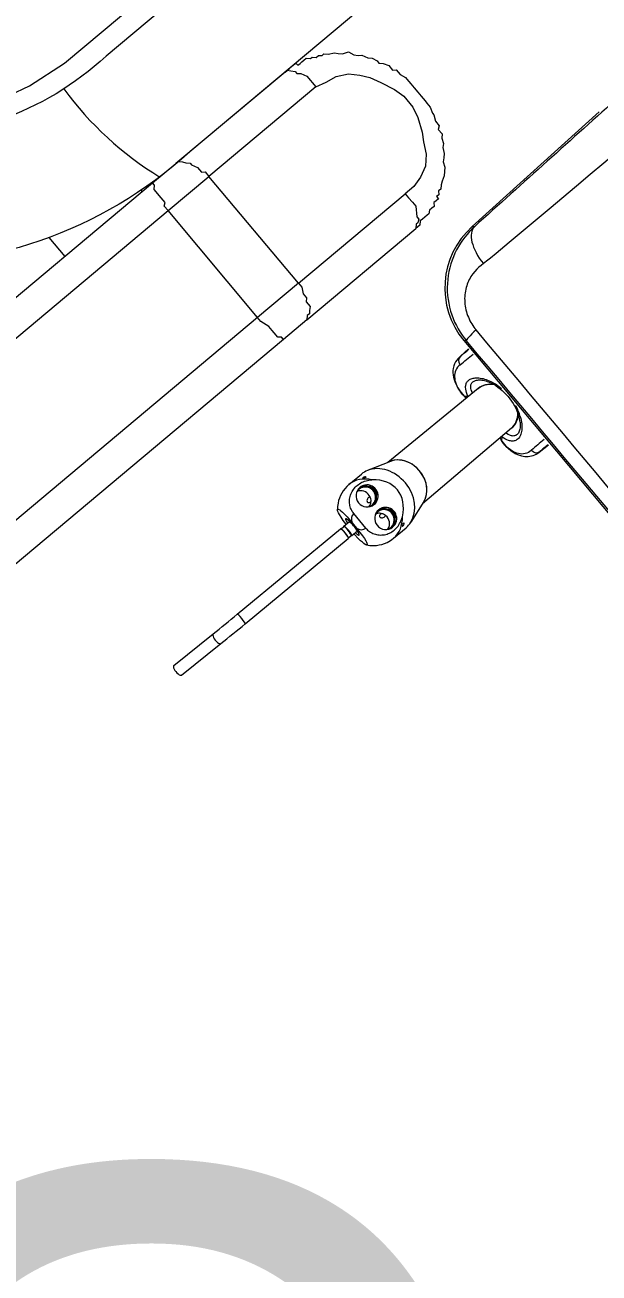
# Model space of a CAD drawing. Header units: metres. Extents: x 2999 to 3109, y 1752 to 1796.
# Drawn here: x 3008.227 to 3008.4077, y 1761.1783 to 1761.5707 of the extents above; entities that cross this region are included whole.
import ezdxf

# ---------------------------------------------------------------- set-up
doc = ezdxf.new("R2010")
doc.units = ezdxf.units.M
doc.layers.add('PAREDES', color=7, linetype='Continuous')
doc.styles.add('PADRAO MK', font='')
doc.styles.get('PADRAO MK').set_extended_font_data('AvantGarde Bk BT')

msp = doc.modelspace()

# ---------------------------------------------------------------- linework, layer by layer
at = {"layer": 'PAREDES', "color": 253, "lineweight": 0}
for p, q in [((3008.36772956453, 1761.50736927916), (3008.407656952384, 1761.54345176109)), ((3008.263499749082, 1761.518756465888), (3008.263878506664, 1761.518304023884)), ((3008.234473306976, 1761.503865689755), (3008.2395023101, 1761.497897719451)), ((3008.368443100671, 1761.507321709732), (3008.36772956453, 1761.50736927916)), ((3008.363797566654, 1761.466394870414), (3008.366605719583, 1761.468880010214)), ((3008.364011418584, 1761.466575844692), (3008.366609641743, 1761.468875134862)), ((3008.365135056973, 1761.471513251216), (3008.474482411902, 1761.340893195721)), ((3008.36592931465, 1761.471460345691), (3008.365135056973, 1761.471513251216)), ((3008.374441725566, 1761.457757686568), (3008.374418428639, 1761.457756610602)), ((3008.36963280386, 1761.456482954291), (3008.34118377697, 1761.433200700449)), ((3008.363809016088, 1761.455725087902), (3008.365125919448, 1761.454144764674)), ((3008.382207282476, 1761.448438612112), (3008.382198990087, 1761.448402497706)), ((3008.380086292095, 1761.443938579241), (3008.352056745521, 1761.420153526873)), ((3008.37701362565, 1761.439880119286), (3008.378291205051, 1761.438347150525)), ((3008.388784088393, 1761.436412202356), (3008.391734582002, 1761.438726169182)), ((3008.389000643614, 1761.436589947438), (3008.391730679431, 1761.438731021134)), ((3008.342002182692, 1761.43352723407), (3008.334831409298, 1761.430666561655)), ((3008.328954872086, 1761.426241613327), (3008.33285962031, 1761.429495711146)), ((3008.335859598551, 1761.420818721043), (3008.335788617401, 1761.420765070662)), ((3008.352526034943, 1761.420900517706), (3008.348419557643, 1761.414363249521)), ((3008.327333569576, 1761.413194058882), (3008.3291077138, 1761.41466147703)), ((3008.327921247767, 1761.413881400409), (3008.328015070247, 1761.413757725389)), ((3008.32995138061, 1761.414200406615), (3008.331317558623, 1761.412547150485)), ((3008.334263068363, 1761.412506548239), (3008.330473107727, 1761.417093148631)), ((3008.338994211962, 1761.417035308412), (3008.338991009977, 1761.417032667699)), ((3008.293769623961, 1761.385432815195), (3008.32626811352, 1761.412312788408)), ((3008.326458062559, 1761.412309901006), (3008.326320937389, 1761.412324613204)), ((3008.326491286938, 1761.412302731351), (3008.327353100145, 1761.413015553862)), ((3008.327300796628, 1761.41300691079), (3008.327312096912, 1761.41314440341)), ((3008.328786522757, 1761.409494797226), (3008.328775222472, 1761.409357304606)), ((3008.328785786238, 1761.409528765801), (3008.329647599446, 1761.410241588311)), ((3008.329629350426, 1761.410191885367), (3008.329766475596, 1761.410177173169)), ((3008.329819319054, 1761.410188974564), (3008.331593369679, 1761.411656314356)), ((3008.330500538925, 1761.410752406002), (3008.330578148897, 1761.410665782889)), ((3008.343007270399, 1761.409379931601), (3008.346912018622, 1761.41263402942)), ((3008.29625518624, 1761.382427574165), (3008.328753749809, 1761.409307649134)), ((3008.343007363999, 1761.409380009957), (3008.342958176177, 1761.409339310419)), ((3008.273818419198, 1761.369358796402), (3008.286208638942, 1761.379277366954)), ((3008.276255490239, 1761.366314115552), (3008.288645709984, 1761.376232686104))]:
    msp.add_line(p, q, dxfattribs=at)
for points in [[(3008.658473106204, 1761.914705990394), (3008.527747021538, 1761.791364141494), (3008.252525751375, 1761.560965235303, -0.4350229452937305), (3008.112958446694, 1761.571224476792), (3008.048783356064, 1761.647884345748)], [(3008.677747810731, 1761.883359365524, -0.00218350210216582), (3008.554621267147, 1761.761696600187), (3008.2789058487, 1761.530884022392, -0.431665861156817), (3008.08205066734, 1761.545831748159)]]:
    msp.add_lwpolyline(points, format="xyb", dxfattribs=at)
for points in [[(3008.239467854356, 1761.558695675614), (3008.370720074915, 1761.6685722416)], [(3008.140851525247, 1761.568596676911), (3008.151084985061, 1761.558915481718), (3008.162150204411, 1761.551147122233), (3008.174912149851, 1761.545711563095), (3008.18826470793, 1761.543203501809), (3008.201999938764, 1761.54314472945), (3008.215968146761, 1761.545714063755), (3008.228406191804, 1761.551564446525), (3008.239467854356, 1761.558695675614)], [(3008.308837851518, 1761.555941317947), (3008.310089575692, 1761.556989187105), (3008.310804846649, 1761.557587969481), (3008.311520117606, 1761.558186751857), (3008.312235388562, 1761.558785534233), (3008.312834170938, 1761.558070263276), (3008.313549441895, 1761.558669045652), (3008.314085895113, 1761.559118132434), (3008.31480116607, 1761.55971691481), (3008.315516437026, 1761.560315697186), (3008.316830490359, 1761.560199208605), (3008.317366943576, 1761.560648295387), (3008.318680996909, 1761.560531806806), (3008.319396267866, 1761.561130589182), (3008.320560625604, 1761.561192918341), (3008.321097078822, 1761.561642005123), (3008.322411132155, 1761.561525516542), (3008.324440456444, 1761.562007810337), (3008.325575692038, 1761.561741626162), (3008.32688974537, 1761.561625137582), (3008.328769374066, 1761.562286249116), (3008.330503392035, 1761.561304793984), (3008.331817445368, 1761.561188305404), (3008.332981803107, 1761.561250634562), (3008.334894638815, 1761.560418875024), (3008.336208692148, 1761.560302386444), (3008.337793014523, 1761.559499749051), (3008.338391796899, 1761.558784478095), (3008.339705850232, 1761.558667989514), (3008.341468990347, 1761.558015047716), (3008.342666555098, 1761.556584505802), (3008.343830912837, 1761.556646834961), (3008.345028477589, 1761.555216293047), (3008.346762495558, 1761.554234837916), (3008.347211582341, 1761.553698384698), (3008.348409147092, 1761.552267842785), (3008.34945701625, 1761.55101611861), (3008.350654581002, 1761.549585576697)], [(3008.308837851518, 1761.555941317947), (3008.274504845595, 1761.527199763902)], [(3008.308837851518, 1761.555941317947), (3008.309553122475, 1761.556540100323), (3008.310688358069, 1761.556273916148), (3008.312002411401, 1761.556157427568), (3008.312601193777, 1761.555442156611), (3008.313765551516, 1761.555504485769), (3008.315678387224, 1761.554672726232), (3008.316875951976, 1761.553242184318), (3008.317325038758, 1761.552705731101), (3008.31852260351, 1761.551275189187)], [(3008.31852260351, 1761.551275189187), (3008.321803651974, 1761.55280535214), (3008.324935004843, 1761.554514332832), (3008.328814835683, 1761.555329224829), (3008.332428482348, 1761.555008881232), (3008.335505675795, 1761.554239450853), (3008.339002833879, 1761.552605053923), (3008.343277592078, 1761.55040508163), (3008.346238296945, 1761.548321597919), (3008.349082513231, 1761.544924060874), (3008.350612676184, 1761.541643012411), (3008.352026350556, 1761.537047910614), (3008.352421277916, 1761.534033046325), (3008.353236169912, 1761.530153215486), (3008.353065521909, 1761.526360751081), (3008.351431124979, 1761.522863592998), (3008.349347641267, 1761.519902888131), (3008.346665375179, 1761.517657454221)], [(3008.31852260351, 1761.551275189187), (3008.284904868544, 1761.523132417518)], [(3008.350654581002, 1761.549585576697), (3008.35170245016, 1761.548333852523), (3008.352900014912, 1761.546903310609), (3008.353498797288, 1761.546188039652), (3008.354546666446, 1761.544936315478), (3008.35520777798, 1761.543056686783), (3008.355656864762, 1761.542520233565), (3008.356139158557, 1761.540490909276), (3008.357336723309, 1761.539060367362), (3008.357070539134, 1761.537925131769), (3008.358268103886, 1761.536494589855), (3008.358151615305, 1761.535180536523), (3008.358663031246, 1761.533479725566), (3008.358546542665, 1761.532165672234), (3008.358879140867, 1761.530315165684), (3008.358762652286, 1761.529001112351), (3008.358646163705, 1761.527687059018), (3008.359157579645, 1761.525986248062), (3008.359041091064, 1761.524672194729), (3008.358924602484, 1761.523358141397), (3008.358271660685, 1761.521595001282), (3008.358005476511, 1761.520459765689), (3008.35788898793, 1761.519145712356), (3008.357173716973, 1761.51854692998), (3008.357236046131, 1761.517382572241), (3008.356520775174, 1761.516783789865), (3008.357119557551, 1761.516068518908), (3008.356404286594, 1761.515469736533), (3008.355689015637, 1761.514870954157), (3008.355751344795, 1761.513706596418), (3008.355036073839, 1761.513107814042), (3008.354320802882, 1761.512509031666), (3008.354054618707, 1761.511373796073), (3008.35351816549, 1761.510924709291), (3008.352802894533, 1761.510325926915), (3008.352087623576, 1761.509727144539), (3008.35137235262, 1761.509128362163), (3008.351255864039, 1761.50781430883), (3008.350004139864, 1761.506766439672)], [(3008.417657551638, 1761.534656423095), (3008.41343881383, 1761.530991778547), (3008.409179809458, 1761.527331353464), (3008.404891117914, 1761.523681098975), (3008.400584272973, 1761.520044780251), (3008.391981885424, 1761.512839034091), (3008.37933236103, 1761.502292984007), (3008.375261058664, 1761.498908570871), (3008.373496760296, 1761.497460578548), (3008.372606821214, 1761.496746458246), (3008.371255220029, 1761.4956964063)], [(3008.267173318289, 1761.521062244548), (3008.274504845595, 1761.527199763902)], [(3008.274504845595, 1761.527199763902), (3008.275220116552, 1761.527798546278), (3008.276534169885, 1761.527682057697), (3008.277669405478, 1761.527415873522), (3008.278983458811, 1761.527299384941), (3008.279432545593, 1761.526762931724), (3008.281345381301, 1761.525931172186), (3008.282542946053, 1761.524500630273), (3008.283707303792, 1761.524562959431), (3008.284904868544, 1761.523132417518)], [(3008.151478241039, 1761.424209195239), (3008.267173318289, 1761.521062244548)], [(3008.272029991323, 1761.512354334751), (3008.270832426571, 1761.513784876664), (3008.271098610746, 1761.514920112258), (3008.269901045994, 1761.516350654171), (3008.268703481242, 1761.517781196085), (3008.26825439446, 1761.518317649302), (3008.267655612084, 1761.519032920259), (3008.267772100665, 1761.520346973591), (3008.267173318289, 1761.521062244548)], [(3008.272029991323, 1761.512354334751), (3008.284904868544, 1761.523132417518)], [(3008.313047640213, 1761.489514682552), (3008.284904868544, 1761.523132417518)], [(3008.313047640213, 1761.489514682552), (3008.346665375179, 1761.517657454221)], [(3008.346665375179, 1761.517657454221), (3008.347713244337, 1761.516405730047), (3008.348910809089, 1761.514975188133), (3008.349958678247, 1761.513723463959), (3008.350324483462, 1761.510380086337), (3008.350923265838, 1761.50966481538), (3008.350657081663, 1761.508529579787), (3008.350120628445, 1761.508080493005), (3008.350004139864, 1761.506766439672)], [(3008.15705018503, 1761.416100067817), (3008.272029991323, 1761.512354334751)], [(3008.300172762993, 1761.478736599785), (3008.272029991323, 1761.512354334751)], [(3008.315671133942, 1761.478024885627), (3008.350004139864, 1761.506766439672)], [(3008.368443100671, 1761.507321709732), (3008.367639176208, 1761.506561035179), (3008.366858730798, 1761.505756815425), (3008.366104810715, 1761.504909690287), (3008.365380383876, 1761.504020393181), (3008.364688663096, 1761.50309022073), (3008.364032689234, 1761.502120484796), (3008.363415416101, 1761.501112981557), (3008.362839851933, 1761.500069632344), (3008.362308609902, 1761.498992545157), (3008.361824306463, 1761.497884109327), (3008.361389374144, 1761.496746838807), (3008.36100606917, 1761.495583458153), (3008.360676397458, 1761.494396800761), (3008.360402161408, 1761.493189848049), (3008.360185021954, 1761.491965940593), (3008.360026335295, 1761.490728402656), (3008.359927288949, 1761.489480855077), (3008.359888640545, 1761.488226956806), (3008.35991095182, 1761.486970600791), (3008.359994428632, 1761.485715819847), (3008.360138834983, 1761.484466794275), (3008.360343618169, 1761.483227797442), (3008.360607717244, 1761.482003234423), (3008.360929594569, 1761.480797509227), (3008.361307235816, 1761.479615024789), (3008.361738103163, 1761.478460143801), (3008.362219151616, 1761.477336883971), (3008.362746793096, 1761.47624924616), (3008.363317045539, 1761.475200941207), (3008.363925372902, 1761.474195295786), (3008.364567001866, 1761.47323515935), (3008.365236789058, 1761.47232287257), (3008.36592931465, 1761.471460345691)], [(3008.371255239618, 1761.4956963829), (3008.370539878787, 1761.495162039118), (3008.369840426178, 1761.494574747776), (3008.369162765131, 1761.493929762955), (3008.368514070872, 1761.493222982433), (3008.367902379539, 1761.492451462486), (3008.367336473937, 1761.491613839621), (3008.367073478555, 1761.491170284919), (3008.366825316514, 1761.490710532484), (3008.366593163229, 1761.490234889722), (3008.3663779906, 1761.489743812062), (3008.366180910929, 1761.489237872468), (3008.366002958158, 1761.488717737501), (3008.365845095499, 1761.488184253304), (3008.365708227394, 1761.487638336216), (3008.365593199519, 1761.487080972779), (3008.365500806405, 1761.486513305713), (3008.365431717424, 1761.485936532156), (3008.365386504005, 1761.485351966251), (3008.365365764788, 1761.484760984715), (3008.365369781711, 1761.484165057333), (3008.365398883511, 1761.483565693066), (3008.365453187793, 1761.482964462922), (3008.365532807814, 1761.482363133261), (3008.365637564065, 1761.481763344754), (3008.365767198682, 1761.481166831674), (3008.365921348231, 1761.480575359311), (3008.366099371757, 1761.479990739226), (3008.366300601093, 1761.479414720398), (3008.366524149318, 1761.478849027873), (3008.366768937962, 1761.478295425339), (3008.367033693736, 1761.477755433796), (3008.367317064994, 1761.477230667841), (3008.3676174465, 1761.476722569583), (3008.367933057789, 1761.476232315039), (3008.368262149949, 1761.475760947447), (3008.368602599669, 1761.475309196622), (3008.368952339129, 1761.474877440843)], [(3008.313047640213, 1761.489514682552), (3008.300172762993, 1761.478736599785)], [(3008.313047640213, 1761.489514682552), (3008.314095509371, 1761.488262958377), (3008.314577803167, 1761.486233634088), (3008.315625672325, 1761.484981909914), (3008.315509183744, 1761.483667856581), (3008.316706748496, 1761.482237314668), (3008.316590259915, 1761.480923261335), (3008.316502893479, 1761.479937721335), (3008.315787622523, 1761.479338938959), (3008.315671133942, 1761.478024885627)], [(3008.300172762993, 1761.478736599785), (3008.185192956699, 1761.382482332851)], [(3008.308339606635, 1761.471887366273), (3008.307740824259, 1761.47260263723), (3008.306576466521, 1761.472540308072), (3008.305378901769, 1761.473970849985), (3008.304780119393, 1761.474686120942), (3008.303732250235, 1761.475937845116), (3008.30122063215, 1761.47748487561), (3008.300172762993, 1761.478736599785)], [(3008.315671133942, 1761.478024885627), (3008.308339606635, 1761.471887366273)], [(3008.308339606635, 1761.471887366273), (3008.192644529385, 1761.375034316964)], [(3008.363797566654, 1761.466394870414), (3008.363304703732, 1761.465912985154), (3008.362869749421, 1761.465390070076), (3008.362497168234, 1761.464830300392), (3008.362190682511, 1761.464239498542), (3008.362042885338, 1761.463881874062), (3008.361918711277, 1761.463517519458), (3008.361818312764, 1761.463148154291), (3008.36174118269, 1761.462775144985), (3008.361658802928, 1761.462089499359), (3008.361647826581, 1761.461403373071), (3008.361706892138, 1761.460689677537), (3008.361831453969, 1761.459983888827), (3008.362015382627, 1761.459287243537), (3008.362253373542, 1761.458599042082), (3008.362540365973, 1761.457919624771), (3008.36287328416, 1761.457245819778), (3008.363249189536, 1761.456576002883), (3008.363665574489, 1761.455908035065)], [(3008.363947286794, 1761.463919396394), (3008.363502242049, 1761.463519211001), (3008.363122674746, 1761.463091774339), (3008.362808082192, 1761.462639968883), (3008.362557622124, 1761.462166512235), (3008.362370132305, 1761.461673933733), (3008.362244248052, 1761.461164434043), (3008.362178402239, 1761.460639885163), (3008.362170992908, 1761.460102010536), (3008.362220126402, 1761.459551931222), (3008.362324326989, 1761.458990839551), (3008.362481714048, 1761.458419270516), (3008.362690898893, 1761.457837932132), (3008.362950146719, 1761.457246804882), (3008.363258273422, 1761.45664597207), (3008.363613787955, 1761.456034742664), (3008.363809016088, 1761.455725087902)], [(3008.366412167121, 1761.454032625737), (3008.366171979116, 1761.454592427781), (3008.365969532428, 1761.455153736732), (3008.365812173165, 1761.455712911817), (3008.365707987477, 1761.456265618416), (3008.365665298718, 1761.456806287731), (3008.365669614817, 1761.457070025775), (3008.365692569506, 1761.457328233784), (3008.365734970282, 1761.457579757003), (3008.365797772663, 1761.45782364419), (3008.365881897336, 1761.458058795545), (3008.365987999432, 1761.458284048156), (3008.366116753669, 1761.458498215712), (3008.366268662811, 1761.458700127146), (3008.366444190444, 1761.458888658188), (3008.366643273384, 1761.45906236299), (3008.366866312105, 1761.45922038284), (3008.367112879922, 1761.459361325775), (3008.367382865787, 1761.459484183459), (3008.367675814734, 1761.45958797804), (3008.367990799457, 1761.459671535245), (3008.36832718869, 1761.459734087822), (3008.368684007255, 1761.45977489901), (3008.369060034009, 1761.459793145531), (3008.369454211073, 1761.45978837958), (3008.369865008222, 1761.459759956925), (3008.370291004077, 1761.459707483645), (3008.370730846922, 1761.459630862934), (3008.371182638686, 1761.459529699803), (3008.371644851352, 1761.459404108044), (3008.372115730526, 1761.459254091538), (3008.372593595825, 1761.459079755921), (3008.373076668918, 1761.458881323829), (3008.373563432687, 1761.458659276367), (3008.374051936848, 1761.458413851414), (3008.374540738291, 1761.458145631833), (3008.375028221954, 1761.457855215728), (3008.375512659583, 1761.457543146247), (3008.375992756093, 1761.457210209765), (3008.37646697043, 1761.456857106141), (3008.37693387473, 1761.456484590195)], [(3008.367830804524, 1761.455008495201), (3008.367612606905, 1761.455502094072), (3008.367442132684, 1761.455994213603), (3008.367328904564, 1761.456479373646), (3008.367282234045, 1761.45695044469), (3008.367286907849, 1761.457178384685), (3008.36731150443, 1761.457399640959), (3008.367357096843, 1761.457613121869), (3008.367424605772, 1761.457817727617), (3008.367514803882, 1761.458012154891), (3008.367628159105, 1761.458195084067), (3008.367765232971, 1761.458365273876), (3008.367926262686, 1761.458521490139), (3008.368111352679, 1761.458662467118), (3008.368320489846, 1761.458787079477), (3008.368553208324, 1761.458893982052), (3008.368809240351, 1761.458982353707), (3008.369087810985, 1761.459051028322), (3008.369387949394, 1761.459099073779), (3008.36970888719, 1761.459125886628), (3008.370049176851, 1761.459130533679), (3008.37040781492, 1761.459112692283), (3008.370783138395, 1761.459071686651), (3008.371173760727, 1761.459007271419), (3008.371578103824, 1761.458919239868), (3008.371994398048, 1761.458807423922)], [(3008.36963224226, 1761.456482484154), (3008.370135835916, 1761.456850573294), (3008.370681844119, 1761.457164383315), (3008.371260859079, 1761.457418227506), (3008.371867312809, 1761.45761038979), (3008.37249484286, 1761.457739722773), (3008.373138279647, 1761.457806316454), (3008.373791402262, 1761.457810375689), (3008.374449422071, 1761.457752866569)], [(3008.371993764645, 1761.458807610053), (3008.372431075666, 1761.458668216501), (3008.372861888562, 1761.458509771919), (3008.37332038737, 1761.458318825838), (3008.373770886178, 1761.45810948179), (3008.374458687978, 1761.457748644002), (3008.375151215363, 1761.45733481013), (3008.375841742519, 1761.456870309482), (3008.376524105237, 1761.456357941502), (3008.377192380923, 1761.455800787503), (3008.377841154167, 1761.455202273781), (3008.378465457964, 1761.454566241811), (3008.379060906502, 1761.453896979808), (3008.379623113966, 1761.453198775986), (3008.380148517353, 1761.452476647166), (3008.380633573248, 1761.451735586767), (3008.38107539778, 1761.45098094135), (3008.381471437957, 1761.450218613052), (3008.381819460762, 1761.449454692284), (3008.382117716422, 1761.448695833192), (3008.38236490792, 1761.447948909746)], [(3008.363993013407, 1761.455435124282), (3008.364396921512, 1761.454924304274), (3008.364846682603, 1761.454395793172), (3008.365147041431, 1761.454080739838), (3008.365434586872, 1761.453835950424), (3008.365616756005, 1761.45371304401)], [(3008.365125919448, 1761.454144764674), (3008.36501464724, 1761.454229952546), (3008.364799237871, 1761.454452467918), (3008.364324875182, 1761.455012838821), (3008.364071232433, 1761.455338265361)], [(3008.382880163989, 1761.447611816584), (3008.383035127864, 1761.447026597757), (3008.383161566877, 1761.446450731595), (3008.383259202502, 1761.445886452458), (3008.383328317817, 1761.445336464846), (3008.383369165411, 1761.444803129345), (3008.383382037049, 1761.444288759742), (3008.383367455223, 1761.443795584381), (3008.383326247158, 1761.443325847918), (3008.383259209591, 1761.442881451096), (3008.383167237203, 1761.442464177658), (3008.383051662192, 1761.442075859219), (3008.382913525054, 1761.441717725009), (3008.382754303797, 1761.441391052128), (3008.382575465535, 1761.441096750366), (3008.382378599258, 1761.440835393753), (3008.38216524388, 1761.440607235811), (3008.381937021018, 1761.440412241102), (3008.381695595814, 1761.440250132035), (3008.381442598573, 1761.44012048246), (3008.381179594283, 1761.44002237376), (3008.380907999912, 1761.439954683805), (3008.380629552402, 1761.439916478735), (3008.380345505454, 1761.43990626095), (3008.380057038758, 1761.439922431097), (3008.379765406013, 1761.439963491575), (3008.379471786911, 1761.440027843032), (3008.379176927974, 1761.440113642886), (3008.378587349573, 1761.440343266585), (3008.37800211195, 1761.440639207213), (3008.377425298046, 1761.44098936124), (3008.377140836983, 1761.441181213406)], [(3008.382799255258, 1761.445838189257), (3008.382836539713, 1761.445360454721), (3008.382847517769, 1761.44490292454), (3008.382832844693, 1761.444467858614), (3008.382793312877, 1761.444057353042), (3008.382729551448, 1761.443673128457), (3008.382642907846, 1761.443317188426), (3008.382534324621, 1761.442990879181), (3008.382405240605, 1761.442695524622), (3008.382257157742, 1761.442432183096), (3008.382091493067, 1761.442201443875), (3008.381909898685, 1761.442003615438), (3008.381713917854, 1761.441838755947), (3008.381505442094, 1761.441706697723), (3008.381285786079, 1761.441606630992), (3008.38105694362, 1761.441538075718), (3008.380820242426, 1761.441499636059), (3008.380577291009, 1761.44149015124), (3008.380329608626, 1761.441508186778), (3008.380078453323, 1761.441552049715), (3008.379824989545, 1761.441619968743), (3008.379570455751, 1761.441710274305), (3008.379061856374, 1761.441950418382), (3008.378559045297, 1761.442257812577), (3008.378311238632, 1761.442432312494)], [(3008.38220415933, 1761.448447857637), (3008.382143238642, 1761.447798762307), (3008.382024221109, 1761.447164868999), (3008.38184704817, 1761.446551382129), (3008.381612438344, 1761.445963718853), (3008.381321321287, 1761.445407234283), (3008.38097559962, 1761.444887262266), (3008.380619122178, 1761.444453922635), (3008.380271587638, 1761.444102891187), (3008.380086947295, 1761.443939127735)], [(3008.376704445475, 1761.44037400643), (3008.376906070056, 1761.439991103794), (3008.377207647744, 1761.439566390394), (3008.377721337976, 1761.438939644205), (3008.378080060649, 1761.438537377569)], [(3008.377991607161, 1761.438639996369), (3008.377662899429, 1761.439009641695), (3008.377256394046, 1761.439507780537), (3008.377080442108, 1761.439754094011), (3008.37701362565, 1761.439880119286)], [(3008.38637617716, 1761.437005809612), (3008.385902238535, 1761.436640139186), (3008.385413444774, 1761.436343938824), (3008.38491230335, 1761.436115924734), (3008.384401508932, 1761.435954969839), (3008.383883159759, 1761.435859328363), (3008.38335927571, 1761.435827348136), (3008.382831537103, 1761.435857212115), (3008.382301058306, 1761.435946828476), (3008.381768890576, 1761.436094370952), (3008.381235667247, 1761.436297942007), (3008.380701978131, 1761.43655588626), (3008.380167768735, 1761.43686636715), (3008.379633202256, 1761.43722804874), (3008.379097664812, 1761.437639382354), (3008.378560607838, 1761.438099311787), (3008.378291205051, 1761.438347150525)], [(3008.378445336629, 1761.438173112579), (3008.379144803151, 1761.437541617561), (3008.379857893601, 1761.436968012669), (3008.380638178991, 1761.436423675813), (3008.381291366345, 1761.436036487585), (3008.382017575628, 1761.435679783917), (3008.38265938236, 1761.435429607637), (3008.383208020223, 1761.435264292541), (3008.383769275798, 1761.435142095652), (3008.384340358745, 1761.435066730477), (3008.384852382019, 1761.435042137391), (3008.385378997224, 1761.435060205876), (3008.385906182378, 1761.435123803712), (3008.386429675616, 1761.435234218573), (3008.386945354335, 1761.435391620949), (3008.387428421526, 1761.435586077526), (3008.387897559715, 1761.435822084546), (3008.388350115481, 1761.436098057502), (3008.388784088393, 1761.436412202356)], [(3008.328954778487, 1761.426241534971), (3008.328306483983, 1761.425650943366), (3008.327710827731, 1761.425003368264), (3008.327174370483, 1761.424305615296), (3008.326705386279, 1761.423570620615), (3008.326294521335, 1761.422782554232), (3008.32596869256, 1761.422000922456), (3008.325711103908, 1761.421204142666), (3008.325514070597, 1761.420363932084), (3008.325431337074, 1761.419865641583), (3008.325371560288, 1761.419352859529), (3008.325336361856, 1761.418825550484), (3008.325327372087, 1761.418283288301)], [(3008.330473107727, 1761.417093148631), (3008.330228687223, 1761.417411171948), (3008.330006806777, 1761.417745437743), (3008.329808622145, 1761.418094565419), (3008.329634703548, 1761.418456922995), (3008.329485714807, 1761.418830956846), (3008.329362152132, 1761.419214933237), (3008.3292644878, 1761.419607337187), (3008.329192952464, 1761.420006371847), (3008.329148018402, 1761.420410522236), (3008.329129709477, 1761.420817858193), (3008.329138060453, 1761.421226816867), (3008.329173258462, 1761.421635843568), (3008.329235111889, 1761.422043265531), (3008.329323335519, 1761.422447331639), (3008.329437846583, 1761.422846619443), (3008.329578261919, 1761.423239494823), (3008.329744026413, 1761.423624338906), (3008.32993473297, 1761.423999736328), (3008.330149822129, 1761.424364263572), (3008.330388695251, 1761.424716543918), (3008.330650527317, 1761.425055090735), (3008.330934621744, 1761.425378644305), (3008.331240035979, 1761.425685858396), (3008.331565881892, 1761.425975511933), (3008.331911306187, 1761.426246532397), (3008.332275209598, 1761.426497760755), (3008.332656660472, 1761.426728218091), (3008.333054367999, 1761.426936784014), (3008.333467208981, 1761.427122518251), (3008.333894095051, 1761.427284629081), (3008.334333691876, 1761.427422238272), (3008.334784699954, 1761.42753461615), (3008.335245913387, 1761.427621111394), (3008.335715767116, 1761.427680931217), (3008.336193011718, 1761.427713666455)], [(3008.333272807446, 1761.428281414895), (3008.333264896497, 1761.428312163378), (3008.33327559365, 1761.428337037914), (3008.333315680899, 1761.428379670702)], [(3008.334295635694, 1761.428463593945), (3008.333991664924, 1761.428326374887), (3008.333611003901, 1761.428250719464), (3008.333402687691, 1761.428242648626), (3008.333313192388, 1761.428257514533), (3008.333279942282, 1761.428274413353), (3008.333272807446, 1761.428281414895)], [(3008.334330947766, 1761.428570882144), (3008.334300336046, 1761.428594327732), (3008.334194657756, 1761.428622629778), (3008.333987334312, 1761.428619648495), (3008.333674685794, 1761.428551936799), (3008.333439664911, 1761.428457673142), (3008.333315680899, 1761.428379670702)], [(3008.334295635694, 1761.428463593945), (3008.33433488282, 1761.428507990957), (3008.334343198798, 1761.428535329578), (3008.334338154268, 1761.428559801521), (3008.334330947766, 1761.428570882144)], [(3008.335445440923, 1761.425652262581), (3008.335442641893, 1761.425656366803), (3008.335441871435, 1761.425658428139), (3008.335441830188, 1761.425661139725), (3008.335443478015, 1761.425663354963), (3008.335449305075, 1761.425666282891), (3008.335467358407, 1761.425667347097), (3008.33584806825, 1761.425550496865), (3008.336232575056, 1761.425346959568), (3008.336588086374, 1761.425087349739), (3008.336943683491, 1761.424742443342), (3008.337247171461, 1761.42435100895), (3008.337491794193, 1761.423920166174), (3008.337651255637, 1761.423510802393), (3008.337734933924, 1761.423148797272), (3008.33775157814, 1761.422968035162), (3008.337748519619, 1761.422906652145), (3008.337743889147, 1761.422889363598), (3008.337739672736, 1761.422884321516), (3008.337737217411, 1761.422883261033), (3008.33773438341, 1761.422883793887), (3008.337732544176, 1761.422885040104), (3008.337728992001, 1761.422888712832)], [(3008.335683754408, 1761.425513634), (3008.335494780209, 1761.425616715047), (3008.335463965908, 1761.425636409156), (3008.335445440923, 1761.425652262581)], [(3008.337636696583, 1761.423150335246), (3008.337452170168, 1761.423651824269), (3008.337266463157, 1761.424024650464), (3008.337039500865, 1761.424375636), (3008.336773385669, 1761.424697705531), (3008.336471417224, 1761.42498653715), (3008.336140682635, 1761.425238989636), (3008.335683754408, 1761.425513634)], [(3008.335133793882, 1761.422139650215), (3008.334902396762, 1761.421927909435), (3008.334748146723, 1761.421701790822), (3008.334642628227, 1761.421428870234), (3008.334609915489, 1761.42116957755), (3008.334638390467, 1761.42094901077), (3008.334715383032, 1761.420773557294), (3008.334844739124, 1761.420637481992), (3008.334918308784, 1761.420594478935), (3008.335046182046, 1761.420553355959), (3008.335180647447, 1761.420541630802), (3008.335412690511, 1761.420578598677), (3008.335636919402, 1761.420671111096)], [(3008.335859598551, 1761.420818721043), (3008.335877141811, 1761.420855575142), (3008.33591107134, 1761.421007872548), (3008.335926499276, 1761.421324134243), (3008.335878475863, 1761.421712007629), (3008.335773032044, 1761.422048667956), (3008.33565917926, 1761.422265300047), (3008.335605209506, 1761.422337565989)], [(3008.337728992001, 1761.422888712832), (3008.337716670751, 1761.42291027704), (3008.337671758188, 1761.423038281655), (3008.337636696583, 1761.423150335246)], [(3008.325327372087, 1761.418283288301), (3008.325344343958, 1761.418400694396), (3008.325397041882, 1761.418473902881), (3008.325484414533, 1761.41850302862), (3008.325605249525, 1761.418488569029), (3008.325757838196, 1761.418431043858), (3008.326042422244, 1761.418266238426), (3008.326388025561, 1761.418011428007), (3008.326930375791, 1761.417541562412), (3008.327548044275, 1761.416938938763), (3008.328393003448, 1761.416032288467), (3008.329444361215, 1761.414811007095), (3008.32995138061, 1761.414200406615)], [(3008.327921247767, 1761.413881400409), (3008.327131056209, 1761.414961095817), (3008.3264646022, 1761.415944706449), (3008.325942786865, 1761.416796996093), (3008.325653807925, 1761.417334260705), (3008.325455483348, 1761.417775405415), (3008.325374068142, 1761.418013381696), (3008.325332982557, 1761.418205084184), (3008.325327372087, 1761.418283288301)], [(3008.341305514593, 1761.41856030605), (3008.341302715563, 1761.418564410272), (3008.341301945106, 1761.418566471608), (3008.341301997459, 1761.418569261551), (3008.341303551686, 1761.418571398432), (3008.341309398335, 1761.41857430296), (3008.341327432078, 1761.418575390567), (3008.341708083154, 1761.418458610534), (3008.34209289904, 1761.418254894194), (3008.342448508303, 1761.417995167365), (3008.342804011819, 1761.417650182611), (3008.343107656503, 1761.417258561019), (3008.343352107278, 1761.416827733487), (3008.343511505609, 1761.416418635262), (3008.343594988006, 1761.416056864141), (3008.3436116714, 1761.415876055232), (3008.343608612879, 1761.415814672215), (3008.343603962818, 1761.415797407067), (3008.343599840007, 1761.415792443341), (3008.343597291082, 1761.415791304502), (3008.343594550681, 1761.415791915713), (3008.343592617847, 1761.415793083574), (3008.343589065672, 1761.415796756301)], [(3008.341543921679, 1761.418421755826), (3008.341354755935, 1761.418524875517), (3008.341323961223, 1761.418544546225), (3008.341305514593, 1761.41856030605)], [(3008.343496770254, 1761.416058378715), (3008.343312337438, 1761.416559946095), (3008.343126536827, 1761.416932693933), (3008.342899668135, 1761.417283757826), (3008.34263345934, 1761.417605749001), (3008.342331490895, 1761.417894580619), (3008.342000756306, 1761.418147033105), (3008.341543921679, 1761.418421755826)], [(3008.334263068363, 1761.412506548239), (3008.334529208391, 1761.412206508224), (3008.33481572499, 1761.411925675398), (3008.335121236024, 1761.411665320447), (3008.335444235275, 1761.411426291787), (3008.335783329711, 1761.411209492794), (3008.336137067532, 1761.41101589704), (3008.336503946864, 1761.410846157586), (3008.336882219866, 1761.410700840982), (3008.337270478262, 1761.410580678644), (3008.337666939378, 1761.410486088565), (3008.338070012083, 1761.410417450094), (3008.338478144428, 1761.410375095779), (3008.33888971045, 1761.410359256414), (3008.339302955753, 1761.410369935877), (3008.339716500344, 1761.410407451474), (3008.340128539751, 1761.410471486573), (3008.340537511125, 1761.41056200641), (3008.340941949562, 1761.410678859222), (3008.341340261724, 1761.410821666333), (3008.341730947876, 1761.410990127422), (3008.342112512626, 1761.411183746814), (3008.342483480172, 1761.411402005434), (3008.342842527079, 1761.411644392362), (3008.343188201478, 1761.411910169765), (3008.343519203871, 1761.412198607969), (3008.343834254344, 1761.412508953897), (3008.344132131753, 1761.412840384273), (3008.344411673723, 1761.413192005623), (3008.344671683042, 1761.413562775915), (3008.344911149701, 1761.41395180983), (3008.345128880836, 1761.414357869978), (3008.345323983971, 1761.414779930643), (3008.345495531798, 1761.415216817548), (3008.345642655776, 1761.415667286219), (3008.345764600552, 1761.416130147135)], [(3008.338991009977, 1761.417032667699), (3008.338793819656, 1761.416832170751), (3008.338656345315, 1761.416608832698), (3008.338611681459, 1761.41648133832), (3008.338592380072, 1761.416352072197), (3008.338602013128, 1761.41622247242), (3008.338673777479, 1761.416050601953), (3008.338795491557, 1761.415921183211), (3008.33896724634, 1761.415823268093), (3008.339201660157, 1761.4157613705), (3008.339478251462, 1761.415757864691), (3008.339769916909, 1761.415825920059), (3008.34003292258, 1761.415958256872), (3008.340142521108, 1761.416039180982)], [(3008.339129502458, 1761.417134795203), (3008.339234000096, 1761.417138139788), (3008.339481505348, 1761.417099777983), (3008.33981430487, 1761.416991096002), (3008.340152497452, 1761.416810554901), (3008.340376693697, 1761.416633642011), (3008.340485315515, 1761.41651415757)], [(3008.343589065672, 1761.415796756301), (3008.343576729178, 1761.415818148553), (3008.343531851448, 1761.415946301724), (3008.343496770254, 1761.416058378715)], [(3008.346134394797, 1761.414136282614), (3008.345943045877, 1761.413862630323), (3008.345796865906, 1761.413503454357), (3008.345748966675, 1761.413301096316), (3008.345746163845, 1761.413211073228), (3008.345756179445, 1761.41317571883), (3008.345761605549, 1761.41316752563)], [(3008.346245213981, 1761.414152043205), (3008.346262197153, 1761.41411806418), (3008.346269449793, 1761.41400975395), (3008.346226774567, 1761.413807431069), (3008.346100977377, 1761.413513474887), (3008.345946970753, 1761.413278127733), (3008.345864917773, 1761.413192443769)], [(3008.346134394797, 1761.414136282614), (3008.346184988341, 1761.414166935682), (3008.346213078383, 1761.414170273013), (3008.346235898205, 1761.414161079477), (3008.346245213981, 1761.414152043205)], [(3008.334440091879, 1761.407263120752), (3008.334269719779, 1761.407319449473), (3008.334057072391, 1761.407428940133), (3008.333661473553, 1761.407693078506), (3008.33317915886, 1761.408076015875), (3008.332617959804, 1761.408573721821), (3008.331765070086, 1761.40940313009), (3008.330823050234, 1761.410396438023), (3008.330578148897, 1761.410665782889)], [(3008.331317558623, 1761.412547150485), (3008.332413206449, 1761.411198417941), (3008.333262083834, 1761.410081328262), (3008.333828824781, 1761.4092624688), (3008.334266937532, 1761.408547818184), (3008.334499814199, 1761.408098107976), (3008.334606127738, 1761.407845792974), (3008.334671552055, 1761.407634905435), (3008.334695072933, 1761.407468178207), (3008.334690934599, 1761.407402189947), (3008.334675969991, 1761.407347993137), (3008.334613988639, 1761.407276365832), (3008.334566756415, 1761.407259192736), (3008.334508828558, 1761.407254796028), (3008.334440091879, 1761.407263120752)], [(3008.345761605549, 1761.41316752563), (3008.345789755875, 1761.41315443673), (3008.34581585873, 1761.413160528171), (3008.345864917773, 1761.413192443769)], [(3008.334440091879, 1761.407263120752), (3008.334967157556, 1761.40717092572), (3008.335484564304, 1761.40710662291), (3008.33599241, 1761.407068383914), (3008.336780844622, 1761.407057805031), (3008.337630846811, 1761.407113452612), (3008.338449396608, 1761.407234625715), (3008.339295789107, 1761.407432835434), (3008.340132243812, 1761.407706621663), (3008.340929882497, 1761.408046932802), (3008.341469537768, 1761.408325734631), (3008.341987795427, 1761.408634660784), (3008.342483486544, 1761.408972255118), (3008.342958176177, 1761.409339310419)]]:
    msp.add_lwpolyline(points, dxfattribs=at)
for centre, radius, start, end in [((3008.324782987664, 1761.613574301707), 0.1062191445907405, 216.3281971486481, 238.5779943658795), ((3083.728390143167, 1677.585708329287), 112.7916628100749, 131.8919049771914, 131.9232145996157), ((2890.800908319564, 1662.770187747473), 153.508512631862, 39.95148548770695, 40.01526449184303), ((3008.065015874892, 1761.837320128459), 0.4762874699630602, 308.8852556461476, 309.3024777510178), ((2900.617963891043, 1670.98857066539), 140.7010131401963, 39.9529715888732, 40.02233896083693), ((3008.368015198345, 1761.461627335684), 0.006365366682534799, 128.9765497751339, 131.4982624470922), ((3007.994256238348, 1761.92136420841), 0.5881559466733477, 308.9439406314057, 309.4522637999167), ((3008.372576707343, 1761.461728395427), 0.01064351457303726, 213.1506297286534, 216.2475011053502), ((3008.364795358362, 1761.456645715194), 0.001349277166325217, 213.1589723778733, 223.0259065554816), ((3008.370393779201, 1761.459907425001), 0.007800693959012925, 212.421616317972, 215.8547080247579), ((3008.365070065222, 1761.456224575336), 0.001335389879464203, 216.2278758377913, 221.5838413517756), ((3008.366598986142, 1761.455324319684), 0.001887124656666738, 218.6854211231555, 238.643550948572), ((3008.365232056372, 1761.454316158887), 0.0002014836299582756, 238.2358347583171, 250.7749589982842), ((3008.366682878491, 1761.455358173287), 0.001954443851026244, 219.0829428820297, 249.98062507412), ((3008.366770597139, 1761.455600631572), 0.002212304388663191, 238.5631493755106, 250.0103603027394), ((3008.36707030087, 1761.454802389958), 0.001012817567620295, 229.4695260144463, 237.8717002979494), ((3008.367887295139, 1761.455050930338), 0.001792434047500576, 214.6177065508562, 219.2087036868868), ((3008.366807016146, 1761.442907328295), 0.01674842199991173, 16.31444724529042, 29.35886546593682), ((3008.371307682632, 1761.444564927244), 0.01156270640984473, 6.341674378297632, 17.0163994467445), ((3008.37874922595, 1761.44125266726), 0.002225537823764652, 188.2183389754706, 203.2541620275908), ((3008.378481840059, 1761.441209235562), 0.001954588211004515, 188.084484343428, 220.5393935846908), ((3008.378402728918, 1761.442446060447), 0.001786683251404977, 218.7543336760009, 225.0667284469903), ((3008.378037989348, 1761.441701781331), 0.00103729236548887, 198.8275249644098, 210.1250719316681), ((3008.378415488686, 1761.441101752717), 0.001859426613998427, 203.0548639384124, 221.0705297982659), ((3008.37722811408, 1761.439975899821), 0.0002347114733838564, 189.0874634717106, 204.0593644917072), ((3008.379046645411, 1761.439460687858), 0.001336737398204401, 217.878565220619, 223.6979978105277), ((3008.383580955659, 1761.444058369305), 0.007784629113338464, 224.1100742214736, 227.1940758139837), ((3008.385763197977, 1761.445875024513), 0.01062412289146387, 223.6824757781674, 226.4649262262806), ((3008.379374545857, 1761.439151338459), 0.00134927680870347, 216.5874026936585, 226.4543355913429), ((3008.769873987703, 1760.990643921955), 0.5884808922823075, 130.1599142005845, 130.6679641616235), ((3008.699734729055, 1761.07568922914), 0.4762405347314129, 130.3110662866044, 130.7283293729282), ((3008.38485508613, 1761.44142028594), 0.006365368589850779, 308.1150903455263, 310.6367415454984), ((3008.335842524767, 1761.421142239975), 0.001223552142011915, 117.6149057513985, 125.4000783108361), ((3008.335780971699, 1761.421273387827), 0.001078767070691328, 99.37644968619962, 117.9426045677207), ((3008.334974931306, 1761.421909152875), 0.001403929517636708, 298.1335065333705, 305.4235586799922), ((3008.339953248707, 1761.415872773609), 0.001507075020129773, 123.1341767144975, 129.5233269090464), ((3008.339455655826, 1761.41689884477), 0.001099769242195721, 308.6234476649574, 339.5136065632216), ((3007.897584555496, 1761.864323487222), 0.621529398773131, 308.7020768028278, 309.600868225978), ((3007.897588771493, 1761.86431826087), 0.6254225206012889, 308.7019128779397, 309.6008409046711)]:
    msp.add_arc(centre, radius, start, end, dxfattribs=at)
for centre, major_axis, ratio, start_param, end_param in [((3008.385293943311, 1761.48818494596), (0.02500859707814775, 0.007783179120639768), 0.9915677365758401, 2.007170677185059, 3.533854246139526), ((3008.376319395839, 1761.498709553426), (0.007790798939526063, -0.008691949608327455), 0.497732579795176, 3.161716222763062, 4.614884853363037), ((3008.372829312842, 1761.477236614491), (0.006892103084060672, 0.005787758975181096), 0.08800128606685323, 2.092612028121948, 3.124071359634399), ((3008.365307386884, 1761.465052857391), (-0.001254631972870585, 0.001557472224317085), 0.8851911425590515, 0.03035095147788525, 1.585496783256531), ((3008.374822928651, 1761.450180250536), (-0.0052270314357238, 0.006272245490635721), 0.8089340363112325, 5.499375343322754, 6.275983333587646), ((3008.37596359358, 1761.451130849219), (-0.004585308823111222, 0.005502067457402631), 0.808934067684041, 5.724699974060059, 5.731954574584961), ((3008.406644651799, 1761.479030370081), (-0.04201317626844407, -0.02452316958850188), 0.1171040234774733, 0.1052667498588562, 0.231585219502449), ((3008.374822928651, 1761.450180250536), (-0.0052270314357238, 0.006272245490635721), 0.8089340363112325, 3.148823022842407, 3.925408601760864), ((3008.37596359358, 1761.451130849219), (-0.004585308823111222, 0.005502067457402631), 0.808934067684041, 3.693170785903931, 3.700082302093506), ((3008.409024264515, 1761.476181356093), (-0.03175392478587275, -0.03684103539042933), 0.1159485847496503, 6.050582885742188, 6.176907062530518), ((3008.387736183651, 1761.438139192252), (-0.001305761458443988, 0.001514908447507356), 0.8851911425590516, 1.556096196174622, 3.111242055892944), ((3008.34591676225, 1761.426090852591), (0.005441597023531264, -0.006529694182233748), 0.8089340434354898, 0.2578800320625305, 2.88371467590332), ((3008.34591676225, 1761.426090852591), (-0.005441597023531264, 0.006529694182233748), 0.8089340434354898, 5.207676410675049, 6.025289058685303), ((3008.34591676225, 1761.426090852591), (-0.005441597023531264, 0.006529694182233748), 0.8089340434354898, 3.399627923965454, 5.207676410675049), ((3008.339885866266, 1761.421064909461), (0.007026058756172476, -0.008430958397569925), 0.8089340728226552, 3.13642430305481, 3.141623497009277), ((3008.339885866266, 1761.421064909461), (0.007026058756172476, -0.008430958397569925), 0.8089340728226552, 2.88371467590332, 3.13642430305481), ((3008.339885866266, 1761.421064909461), (0.007026058756172476, -0.008430958397569925), 0.8089340728226552, 0.2578793466091156, 2.88371467590332), ((3008.335981118043, 1761.417810811642), (0.007026058756172476, -0.008430958397569925), 0.8089340728226552, 2.31966757774353, 3.141616106033325), ((3008.334651499892, 1761.422657960585), (-0.002177184755626096, 0.002740320945490933), 0.9877048219953265, 3.278502845205367e-05, 3.14162540435791), ((3008.334161910077, 1761.422268959624), (-0.001990599329789744, 0.002505456319598602), 0.9877048285647507, 5.80262279510498, 6.283217906951904), ((3008.334161910077, 1761.422268959624), (-0.002177184755626096, 0.002740320945490933), 0.9877048219953265, 5.80262279510498, 6.19264030456543), ((3008.334651499892, 1761.422657960585), (-0.002177184755626096, 0.002740320945490933), 0.9877048219953265, 5.80262279510498, 6.283217906951904), ((3008.334161910077, 1761.422268959624), (-0.002177184755626096, 0.002740320945490933), 0.9877048219953265, 3.232174396514893, 5.80262279510498), ((3008.334161910077, 1761.422268959624), (-0.001990599329789744, 0.002505456319598602), 0.9877048285647507, 3.14162540435791, 5.80262279510498), ((3008.334651499892, 1761.422657960585), (-0.002177184755626096, 0.002740320945490933), 0.9877048219953265, 3.14162540435791, 5.80262279510498), ((3008.332368275245, 1761.414800005147), (-0.01180778539553316, -0.009776444555009202), 0.71590840872366, 2.3868408203125, 3.894931316375732), ((3008.334161910077, 1761.422268959624), (-0.001990599329789744, 0.002505456319598602), 0.9877048285647507, 3.278502845205367e-05, 0.4083523154258728), ((3008.332693101456, 1761.421102003545), (-0.001990599329789744, 0.002505456319598602), 0.9877048285647507, 5.80262279510498, 5.98189640045166), ((3008.332693101456, 1761.421102003545), (-0.001990599329789744, 0.002505456319598602), 0.9877048285647507, 4.44543981552124, 5.80262279510498), ((3008.334161910077, 1761.422268959624), (-0.001990599329789744, 0.002505456319598602), 0.9877048285647507, 2.733243703842163, 3.14162540435791), ((3008.332693101456, 1761.421102003545), (-0.001990599329789744, 0.002505456319598602), 0.9877048285647507, 3.442860841751099, 3.957947969436646), ((3008.340511573563, 1761.415566004054), (-0.002177184755626096, 0.002740320945490933), 0.9877048219953265, 3.278502845205367e-05, 3.14162540435791), ((3008.340022077348, 1761.41517708145), (-0.001990599329789744, 0.002505456319598602), 0.9877048285647507, 3.278502845205367e-05, 0.4083523154258728), ((3008.340022077348, 1761.41517708145), (-0.001990599329789744, 0.002505456319598602), 0.9877048285647507, 5.80262279510498, 6.283217906951904), ((3008.340022077348, 1761.41517708145), (-0.002177184755626096, 0.002740320945490933), 0.9877048219953265, 5.80262279510498, 6.19264030456543), ((3008.340511573563, 1761.415566004054), (-0.002177184755626096, 0.002740320945490933), 0.9877048219953265, 5.80262279510498, 6.283217906951904), ((3008.340022077348, 1761.41517708145), (-0.002177184755626096, 0.002740320945490933), 0.9877048219953265, 3.232174396514893, 5.80262279510498), ((3008.340022077348, 1761.41517708145), (-0.001990599329789744, 0.002505456319598602), 0.9877048285647507, 3.14162540435791, 5.80262279510498), ((3008.340511573563, 1761.415566004054), (-0.002177184755626096, 0.002740320945490933), 0.9877048219953265, 3.14162540435791, 5.80262279510498), ((3008.330022495953, 1761.412887558639), (-0.002135035633714856, 0.002581387614711044), 0.1563006772938252, 6.283146858215332, 7.232687473297119), ((3008.330022495953, 1761.412887558639), (-0.002135035633714856, 0.002581387614711044), 0.1563006772938252, 3.141554117202759, 6.283146858215332), ((3008.332368088045, 1761.414799848435), (0.001904566686956037, -0.002285354654727873), 0.808934069366906, 3.13642430305481, 4.338455200195312), ((3008.338553175126, 1761.414010047014), (-0.001990599329789744, 0.002505456319598602), 0.9877048285647507, 5.80262279510498, 5.98189640045166), ((3008.338553175126, 1761.414010047014), (-0.001990599329789744, 0.002505456319598602), 0.9877048285647507, 5.423306465148926, 5.80262279510498), ((3008.338553175126, 1761.414010047014), (-0.001990599329789744, 0.002505456319598602), 0.9877048285647507, 3.442878007888794, 4.951770305633545), ((3008.335981118043, 1761.417810811642), (0.007026058756172476, -0.008430958397569925), 0.8089340728226552, 3.33819079969544e-05, 0.8115883469581604), ((3008.339885866266, 1761.421064909461), (0.007026058756172476, -0.008430958397569925), 0.8089340728226552, 3.075931817875244e-05, 0.2578793466091156), ((3008.327510884865, 1761.410810179593), (0.001242771344682691, -0.001502608815283369), 0.1563006601260097, 2.982674598693848, 3.141592741012573), ((3008.327510884865, 1761.410810179593), (0.001242771344682691, -0.001502608815283369), 0.1563006601260097, 0.1589153110980988, 2.982674598693848), ((3008.327587072984, 1761.410873203586), (0.001179065544790351, -0.001425558707267173), 0.1563006619337357, 0.1589838415384293, 2.982674598693848), ((3008.328500340001, 1761.411628582787), (0.001179065544790351, -0.001425558707267173), 0.1563006619337357, 3.300576686859131, 3.374734878540039), ((3008.328500340001, 1761.411628582787), (0.001179065544790351, -0.001425558707267173), 0.1563006619337357, 6.124267101287842, 9.583762168884277), ((3008.328576434521, 1761.411691528423), (0.001242771344682691, -0.001502608815283369), 0.1563006601260097, 3.141592741012573, 3.30050802230835), ((3008.328576434521, 1761.411691528423), (0.001242771344682691, -0.001502608815283369), 0.1563006601260097, 3.111711025238037, 3.141592741012573), ((3008.328576434521, 1761.411691528423), (0.001242771344682691, -0.001502608815283369), 0.1563006601260097, 6.283185482025146, 9.394896507263184), ((3008.328500340001, 1761.411628582787), (0.001147259444799356, -0.001386994475115335), 0.1563006680886127, 1.04091465473175, 3.141592741012573), ((3008.328500340001, 1761.411628582787), (0.001147259444799356, -0.001386994475115335), 0.1563006680886127, 6.156868437301455e-08, 1.04091465473175), ((3008.328500340001, 1761.411628582787), (0.001179065544790351, -0.001425558707267173), 0.1563006619337357, 6.052022457122803, 6.124267101287842), ((3008.328576434521, 1761.411691528423), (0.001242771344682691, -0.001502608815283369), 0.1563006601260097, 6.124267101287842, 6.283185482025146), ((3008.330022495953, 1761.412887558639), (-0.002135035633714856, 0.002581387614711044), 0.1563006772938252, 2.192093133926392, 2.638516426086426), ((3008.332368088045, 1761.414799848435), (0.001904566686956037, -0.002285354654727873), 0.808934069366906, 5.075985908508301, 6.278017044067383), ((3008.330022495953, 1761.412887558639), (-0.002135035633714856, 0.002581387614711044), 0.1563006772938252, 2.638516426086426, 3.141554117202759), ((3008.340022077348, 1761.41517708145), (-0.001990599329789744, 0.002505456319598602), 0.9877048285647507, 2.733243703842163, 3.14162540435791), ((3008.327510884865, 1761.410810179593), (0.001242771344682691, -0.001502608815283369), 0.1563006601260097, 6.283185482025146, 6.442100524902344), ((3008.295012395306, 1761.38393020638), (0.001242771344682691, -0.001502608815283369), 0.1563006601260097, 6.283185482025146, 9.42477798461914), ((3008.287427174463, 1761.377755026529), (0.001218629120536597, -0.001522262068903907), 0.3582739436742844, 3.141592741012573, 6.283185482025146), ((3008.275036954719, 1761.367836455977), (0.001218629120536597, -0.001522262068903907), 0.3582739436742844, 3.141592741012573, 6.283185482025146)]:
    msp.add_ellipse(centre, major_axis=major_axis, ratio=ratio, start_param=start_param, end_param=end_param, dxfattribs=at)

# ---------------------------------------------------------------- texts
at = {"layer": 'PAREDES', "color": 253, "lineweight": 0, "style": 'PADRAO MK'}
msp.add_text('Cons. 11', height=0.24, dxfattribs=at).set_placement((3008.142766833259, 1760.970588005673))

doc.saveas('drawing.dxf')
